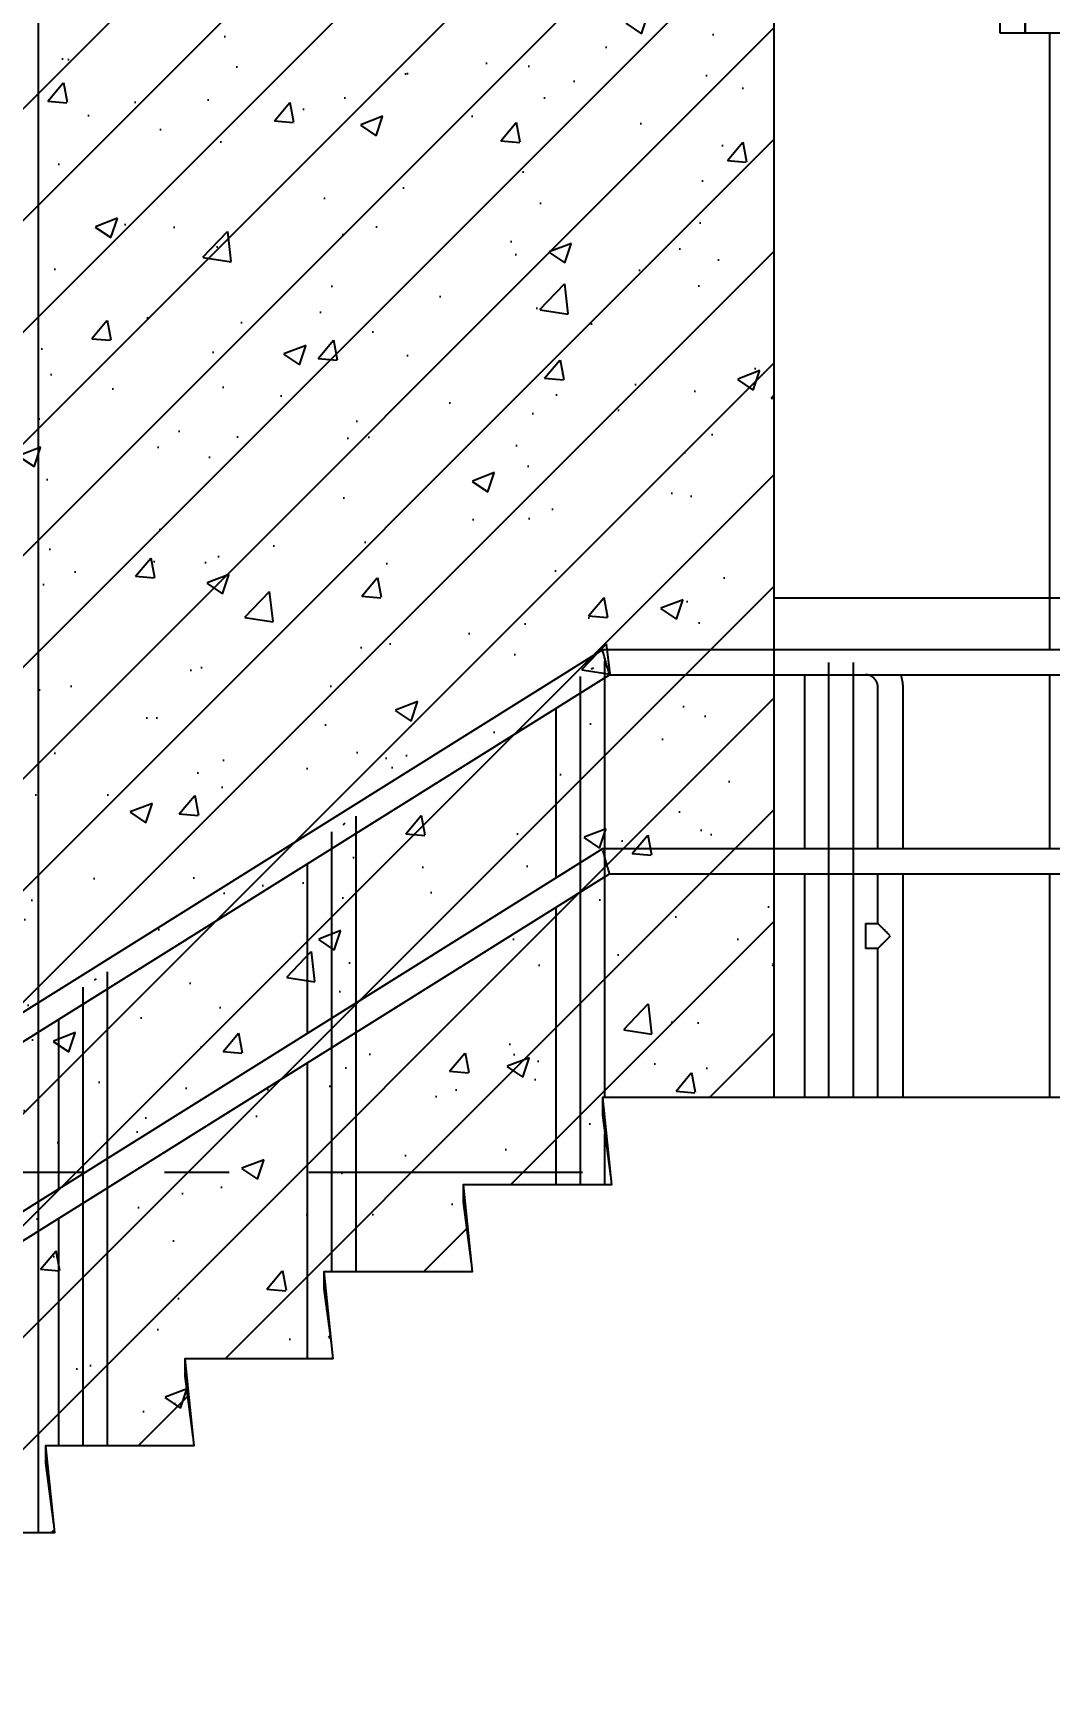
# Model space of a CAD drawing. Header units: millimetres. Extents: x 663313 to 1226001, y 1431724 to 1620898.
# Drawn here: x 847826 to 849871, y 1510068 to 1513395 of the extents above; entities that cross this region are included whole.
import ezdxf

# ---------------------------------------------------------------- set-up
doc = ezdxf.new("R2010")
doc.units = ezdxf.units.MM
doc.set_wipeout_variables(frame=1)
for name, pattern in [('DPA_Grid _ Level 100', [1000, 550, -160, 130, -160]), ('Grid Line', [22.225, 12.7, -3.175000000000001, 3.175000000000001, -3.175000000000001]), ('HIDDEN', [0.375, 0.25, -0.125])]:
    doc.linetypes.add(name, pattern=pattern)
doc.layers.add('000 - 0_HIDE_OBJ_FRAMING_DEF_SUB', color=7, linetype='Continuous', plot=False)
for name, color, linetype in [('000 - CONCRETE_COL_HATCH_', 7, 'Continuous'), ('000 - CONCRETE_EX_BUILDING_CUT_COLOR_5', 7, 'Continuous'), ('000 - CONCRETE_EX_BUILDING_MAIN_COLOR_1', 7, 'Continuous'), ('000 - CONCRETE_EX_BUILDING_SUB_COLOR_251', 7, 'Continuous'), ('000 - CONCRETE_EX_BUILDING_WIPEOUT_', 7, 'Continuous'), ('000 - CONCRETE_PRECAST_MAIN_COLOR_1', 7, 'Continuous'), ('000 - CONCRETE_PRECAST_MAIN_COLOR_3', 7, 'Continuous'), ('000 - CONCRETE_PRECAST_WIPEOUT_', 7, 'Continuous')]:
    doc.layers.add(name, color=color, linetype=linetype)
doc.layers.add('A-FLOR-E', color=7, linetype='Continuous', lineweight=9)
doc.styles.add('Arial_1', font='arial.ttf', dxfattribs={"height": 125})

# ---------------------------------------------------------------- blocks, each defined once
blk = doc.blocks.new('A$Cc1931124')
at = {"layer": '000 - 0_HIDE_OBJ_FRAMING_DEF_SUB', "color": 7, "linetype": 'Grid Line'}
blk.add_line((8.55428055545758, 9.63612488144986), (8.55428055545758, -1.869362701894943), dxfattribs=at)
at = {"layer": '000 - 0_HIDE_OBJ_FRAMING_DEF_SUB', "color": 7, "ltscale": 15}
blk.add_lwpolyline([(2.482848443905596, -1.69551309966505), (15.63102054980095, -1.69551309966505, -0.6377520879435784), (15.64975852402836, -1.744704212295119), (15.61411260033469, -1.780709630577121), (15.78450566204242, -1.610316571314115), (15.74696356209438, -1.648438822245453, 0.6100499591020645), (15.76759771257616, -1.69551309966505), (28.79609611397586, -1.69551309966505)], format="xyb", dxfattribs=at)
at = {"layer": 'A-FLOR-E', "color": 7, "linetype": 'HIDDEN', "ltscale": 20}
blk.add_line((8.354283055290352, 0.460000000428181), (8.354283055406768, -1.69551309966505), dxfattribs=at)
blk.add_lwpolyline([(8.75428055552743, -1.69551309966505), (8.75428055552743, 8.30000000027917)], dxfattribs=at)
blk = doc.blocks.new('Railing - 50mm-12514463-ENT 4 ELE-2 sheet')
at = {"layer": '000 - CONCRETE_EX_BUILDING_SUB_COLOR_251', "color": 7}
for p, q in [((-149807.5987598424, 104150.0000000004), (-149807.5987598424, 104500.0000000002)), ((-149807.5987598424, 103650.0000000002), (-149807.5987598424, 104100.0000000004))]:
    blk.add_line(p, q, dxfattribs=at)
blk = doc.blocks.new('Railing - 50mm-22182241-ENT 4 ELE-2 sheet')
at = {"layer": '000 - CONCRETE_EX_BUILDING_SUB_COLOR_251', "color": 7}
for p, q in [((-150307.5987598424, 104091.8749999999), (-150307.5987598424, 104432.9399408114)), ((-150307.5987598424, 103475.0000000002), (-150307.5987598424, 104032.9401233301))]:
    blk.add_line(p, q, dxfattribs=at)
blk = doc.blocks.new('Railing - 50mm-22182239-ENT 4 ELE-2 sheet')
at = {"layer": '000 - CONCRETE_EX_BUILDING_SUB_COLOR_251', "color": 7}
for p, q in [((-150807.5987598425, 103779.3749999998), (-150807.5987598425, 104120.5680638497)), ((-150807.5987598425, 103125.0000000002), (-150807.5987598425, 103720.5682463684)), ((-150757.5987598425, 103136.0781201223), (-150757.5987598425, 103125.0000000002))]:
    blk.add_line(p, q, dxfattribs=at)
blk = doc.blocks.new('Railing - 50mm-22182237-ENT 4 ELE-2 sheet')
at = {"layer": '000 - CONCRETE_EX_BUILDING_SUB_COLOR_251', "color": 7}
for p, q in [((-151307.5987598425, 103466.8749999997), (-151307.5987598425, 103807.9124353308)), ((-151307.5987598425, 102950.0000000002), (-151307.5987598425, 103407.9126179244))]:
    blk.add_line(p, q, dxfattribs=at)
blk = doc.blocks.new('Railing - 50mm-22182235-ENT 4 ELE-2 sheet')
at = {"layer": '000 - CONCRETE_EX_BUILDING_SUB_COLOR_251', "color": 7}
for p, q in [((-151807.5987598424, 103154.3749999997), (-151807.5987598424, 103495.4124353308)), ((-151807.5987598424, 102600.0000000002), (-151807.5987598424, 103095.4126179243))]:
    blk.add_line(p, q, dxfattribs=at)
blk = doc.blocks.new('Railing - 50mm-22182233-ENT 4 ELE-2 sheet')
at = {"layer": '000 - CONCRETE_EX_BUILDING_SUB_COLOR_251', "color": 7}
for p, q in [((-152307.5987598424, 102841.8749999997), (-152307.5987598424, 103182.9124353307)), ((-152307.5987598424, 102250.0000000002), (-152307.5987598424, 102782.9126179243))]:
    blk.add_line(p, q, dxfattribs=at)
blk = doc.blocks.new('Railing - 50mm-22182231-ENT 4 ELE-2 sheet')
at = {"layer": '000 - CONCRETE_EX_BUILDING_SUB_COLOR_251', "color": 7}
for p, q in [((-152807.5987598425, 102529.3749999996), (-152807.5987598425, 102870.4124353306)), ((-152807.5987598425, 101900.0000000002), (-152807.5987598425, 102470.4126179242)), ((-152757.5987598425, 102074.9945501547), (-152757.5987598425, 101900.0000000002))]:
    blk.add_line(p, q, dxfattribs=at)
blk = doc.blocks.new('Railing - 50mm-22182229-ENT 4 ELE-2 sheet')
at = {"layer": '000 - CONCRETE_EX_BUILDING_SUB_COLOR_251', "color": 7}
for p, q in [((-153307.5987598424, 102216.663084494), (-153307.5987598424, 102557.9124353306)), ((-153307.5987598424, 101725.0000000002), (-153307.5987598424, 102157.9126179242)), ((-153295.0987598423, 101725.0000000001), (-153307.5987598424, 101725.0000000001))]:
    blk.add_line(p, q, dxfattribs=at)
blk = doc.blocks.new('Railing - 50mm-22182227-ENT 4 ELE-2 sheet')
at = {"layer": '000 - CONCRETE_EX_BUILDING_SUB_COLOR_251', "color": 7}
for p, q in [((-153807.5987598424, 101904.2912075323), (-153807.5987598424, 102245.4124353305)), ((-153807.5987598424, 101375.0000000002), (-153807.5987598424, 101845.4126179241))]:
    blk.add_line(p, q, dxfattribs=at)
blk = doc.blocks.new('Railing - Post End-12520096-ENT 4 ELE-2 sheet')
at = {"layer": '000 - CONCRETE_EX_BUILDING_SUB_COLOR_251', "color": 7}
for p, q in [((-149660.598759842, 104150.0000000004), (-149660.598759842, 104475.0000000002)), ((-149610.5987598419, 104475.0000000002), (-149610.5987598419, 104150.0000000004)), ((-149660.598759842, 104000.0000000002), (-149660.598759842, 104100.0000000004)), ((-149610.5987598419, 104100.0000000004), (-149610.5987598419, 103650.0000000002)), ((-149685.5987598419, 104000.0000000002), (-149660.598759842, 104000.0000000002)), ((-149685.5987598419, 104000.0000000001), (-149685.5987598419, 103975.0000000001)), ((-149685.5987598419, 103975.0000000001), (-149685.5987598419, 103950.0000000001)), ((-149660.598759842, 103950.0000000002), (-149685.5987598419, 103950.0000000002)), ((-149660.598759842, 103650.0000000002), (-149660.598759842, 103950.0000000002))]:
    blk.add_line(p, q, dxfattribs=at)
at = {"layer": '000 - CONCRETE_EX_BUILDING_SUB_COLOR_251', "color": 7, "flags": 128}
for points in [[(-149660.598759842, 104475.0000000002), (-149660.6187571754, 104475.9997333549), (-149660.6787171844, 104476.9978673494), (-149660.7785439456, 104477.9928051824), (-149660.9180777576, 104478.9829551656), (-149661.0970953959, 104479.9667332701), (-149661.3153104706, 104480.9425656609), (-149661.5723738842, 104481.9088912143), (-149661.8678743899, 104482.8641640156), (-149662.20133925, 104483.8068558321), (-149662.5722349919, 104484.7354585579), (-149662.9799682614, 104485.6484866268), (-149663.4238867725, 104486.5444793887), (-149663.90328035, 104487.4220034463), (-149664.4173820666, 104488.2796549482), (-149664.9653694693, 104489.1160618351), (-149665.5463658948, 104489.9298860343), (-149666.1594418732, 104490.7198256007), (-149666.8036166134, 104491.4846167995), (-149667.4778595734, 104492.223036128), (-149668.1810921083, 104492.9339022727), (-149668.912189196, 104493.6160779995), (-149669.669981237, 104494.2684719727), (-149670.4532559259, 104494.8900405011), (-149671.2607601901, 104495.4797892077), (-149672.0912021953, 104496.0367746204), (-149672.9432534111, 104496.5601056813), (-149673.8155507376, 104497.0489451723), (-149674.706698685, 104497.5025110546), (-149675.6152716067, 104497.9200777195), (-149676.5398159801, 104498.3009771494), (-149677.478852731, 104498.6445999864), (-149678.4308796011, 104498.9503965074), (-149679.3943735507, 104499.2178775031), (-149680.3677931947, 104499.4466150611), (-149681.3495812695, 104499.6362432499), (-149682.3381671235, 104499.786458705), (-149683.3319692303, 104499.8970211136), (-149684.3293977186, 104499.9677535996), (-149685.3288569155, 104499.9985430059), (-149685.5987598419, 104500.0000000002)], [(-149614.6649598833, 104499.3597213331), (-149613.7475703203, 104496.5036407226), (-149612.9451273331, 104493.6131588741), (-149612.2589146594, 104490.6928999421), (-149611.6900300928, 104487.7475357177), (-149611.2393837276, 104484.7817781556), (-149610.9076965016, 104481.800371835), (-149610.6954990438, 104478.8080863702), (-149610.6031308247, 104475.8097087796), (-149610.5987598419, 104475.0000000002)]]:
    blk.add_lwpolyline(points, dxfattribs=at)
at = {"layer": '000 - CONCRETE_EX_BUILDING_SUB_COLOR_251', "color": 7}
for points, knots in [([(-149635.5987598419, 103975.0000000001), (-149637.1931754085, 103976.6153703018), (-149640.4189749484, 103979.8098629995), (-149644.3532657794, 103983.7567808125), (-149647.0256519063, 103986.4254051142), (-149648.5132684057, 103987.9227232132), (-149649.614689249, 103989.0153586364), (-149650.6927257337, 103990.0880343252), (-149651.740240623, 103991.1445715867), (-149652.7583092462, 103992.1702679814), (-149653.7462888976, 103993.1469743729), (-149654.6961118467, 103994.0888521591), (-149655.5985846834, 103995.0026294565), (-149656.4507588006, 103995.8646631382), (-149657.2467009067, 103996.6479692568), (-149657.9808351792, 103997.3692983898), (-149658.6424776824, 103998.0408953567), (-149659.2213601533, 103998.6306440584), (-149659.7082758387, 103999.1119615951), (-149660.0970791698, 103999.4804931875), (-149660.4778495416, 103999.8484228578), (-149660.598759842, 103999.9779179994), (-149660.5987598419, 104000.0000000001)], [0, 0, 0, 0, 0.1428571428571428, 0.2857142857142857, 0.3571428571428571, 0.3928571428571428, 0.4285714285714285, 0.4642857142857143, 0.5, 0.5357142857142857, 0.5714285714285714, 0.6071428571428571, 0.6428571428571428, 0.6785714285714286, 0.7142857142857143, 0.75, 0.7857142857142857, 0.8214285714285714, 0.8571428571428571, 0.8928571428571428, 0.9285714285714286, 1, 1, 1, 1]), ([(-149660.5987598419, 103950.0000000001), (-149660.598759842, 103950.0220820008), (-149660.4778495417, 103950.1515771425), (-149660.0970791697, 103950.5195068123), (-149659.7082758391, 103950.8880384061), (-149659.2213601514, 103951.3693559375), (-149658.6424776894, 103951.9591046593), (-149657.9808351529, 103952.6307015509), (-149657.246701005, 103953.3520309651), (-149656.4507584337, 103954.1353360343), (-149655.5985860528, 103954.9973736323), (-149654.6961067361, 103955.9111363139), (-149653.7463079707, 103956.8530686471), (-149652.7582380647, 103957.8295714663), (-149651.4012623463, 103959.1981796492), (-149649.9822062606, 103960.6212792856), (-149648.513199025, 103962.0771202963), (-149647.0256914597, 103963.5746841002), (-149644.3532372489, 103966.2431548363), (-149640.418985323, 103970.1901604011), (-149637.1931754085, 103973.3846296983), (-149635.5987598419, 103975.0000000001)], [0, 0, 0, 0, 0.07142857142857142, 0.1071428571428571, 0.1428571428571428, 0.1785714285714285, 0.2142857142857143, 0.25, 0.2857142857142857, 0.3214285714285714, 0.3571428571428571, 0.3928571428571428, 0.4285714285714285, 0.4642857142857143, 0.5, 0.5714285714285714, 0.6071428571428571, 0.6428571428571428, 0.7142857142857143, 0.8571428571428571, 1, 1, 1, 1])]:
    blk.add_open_spline(points, degree=3, knots=knots, dxfattribs=at)
blk = doc.blocks.new('Railing - Post Start-12520094-ENT 4 ELE-2 sheet')
at = {"layer": '000 - CONCRETE_EX_BUILDING_SUB_COLOR_251', "color": 7, "flags": 128}
blk.add_lwpolyline([(-154454.5987598428, 102025.0000000002), (-154454.5387678424, 102027.9992000642), (-154454.3588878156, 102030.9936020479), (-154454.0594075318, 102033.9784155469), (-154453.6408060961, 102036.9488654962), (-154453.1037531809, 102039.9001998098), (-154452.4491079567, 102042.8276969822), (-154451.6779177162, 102045.7266736425), (-154450.791416199, 102048.5924920464), (-154449.7910216187, 102051.4205674958), (-154448.6783343931, 102054.2063756733), (-154447.4551345844, 102056.9454598801), (-154446.1233790514, 102059.6334381658), (-154444.6851983187, 102062.2660103385), (-154443.1428931689, 102064.8389648442), (-154441.4989309611, 102067.3481855048), (-154439.7559416841, 102069.7896581024), (-154437.9167137492, 102072.1594768016), (-154435.9841895284, 102074.453850398), (-154433.9614606484, 102076.6691083835), (-154431.8517630439, 102078.8017068177), (-154429.6584717809, 102080.848233998), (-154427.3850956578, 102082.8054159176), (-154425.0352715911, 102084.6701215029), (-154422.6127587982, 102086.4393676228), (-154420.1214327829, 102088.1103238608), (-154417.5652791353, 102089.6803170434), (-154414.9483871559, 102091.1468355166), (-154412.2749433136, 102092.5075331634), (-154409.5492245484, 102093.7602331581), (-154406.7755914285, 102094.9029314477), (-154403.9584811757, 102095.9337999589), (-154401.1024005652, 102096.8511895219), (-154398.2119187168, 102097.6536325091), (-154395.2916597847, 102098.3398451828), (-154392.3462955603, 102098.9087297493), (-154389.3805379982, 102099.3593761146), (-154386.3991316777, 102099.6910633405), (-154383.4068462129, 102099.9032607984), (-154380.4084686222, 102099.9956290174)], dxfattribs=at)
blk = doc.blocks.new('Railing - Railing-15265305-ENT 4 ELE-2 sheet')
at = {"color": 7}
for name, p in [('Railing - 50mm-12514463-ENT 4 ELE-2 sheet', (0, 0)), ('Railing - Post End-12520096-ENT 4 ELE-2 sheet', (0, 0)), ('Railing - 50mm-22182241-ENT 4 ELE-2 sheet', (0, 0)), ('Railing - 50mm-22182239-ENT 4 ELE-2 sheet', (0, 0)), ('Railing - 50mm-22182237-ENT 4 ELE-2 sheet', (0, 0)), ('Railing - 50mm-22182235-ENT 4 ELE-2 sheet', (0, 0)), ('Railing - 50mm-22182233-ENT 4 ELE-2 sheet', (0, 0)), ('Railing - 50mm-22182231-ENT 4 ELE-2 sheet', (0, 0)), ('Railing - 50mm-22182229-ENT 4 ELE-2 sheet', (0, 0)), ('Railing - 50mm-22182227-ENT 4 ELE-2 sheet', (0, 0)), ('Railing - Post Start-12520094-ENT 4 ELE-2 sheet', (0, 0)), ('Railing - 50mm-12514463-ENT 4 ELE-2 sheet', (-4499.999999999774, -2450.000000000067))]:
    blk.add_blockref(name, p, dxfattribs=at)
blk = doc.blocks.new('Railing - 50mm-V68-ENT 4 ELE-2 sheet')
at = {"layer": '000 - CONCRETE_EX_BUILDING_SUB_COLOR_251', "color": 7}
for p, q in [((-146259.6074795941, 104525.0000000002), (-146259.6074795941, 103650.0000000002)), ((-146209.6074795942, 103650.0000000002), (-146209.6074795942, 104525.0000000002))]:
    blk.add_line(p, q, dxfattribs=at)
blk = doc.blocks.new('Railing - 50mm-22182398-ENT 4 ELE-2 sheet')
at = {"layer": '000 - CONCRETE_EX_BUILDING_SUB_COLOR_251', "color": 7}
for p, q in [((-150209.6074795941, 103650.0000000002), (-150209.6074795941, 104528.1049402472)), ((-150259.6074795941, 104496.8841600629), (-150259.6074795941, 103475.0000000002)), ((-150234.6074795941, 104512.4945501549), (-150236.8717057351, 104511.0163067667)), ((-150232.343253453, 104513.9727935431), (-150234.6074795941, 104512.4945501549)), ((-150209.6074795941, 103475.0000000002), (-150209.6074795941, 103577.5653981431))]:
    blk.add_line(p, q, dxfattribs=at)
blk = doc.blocks.new('Railing - 50mm-22182396-ENT 4 ELE-2 sheet')
at = {"layer": '000 - CONCRETE_EX_BUILDING_SUB_COLOR_251', "color": 7}
for p, q in [((-150734.6074795941, 104199.9945501548), (-150736.8717057358, 104198.5163067662)), ((-150732.3432534524, 104201.4727935435), (-150734.6074795941, 104199.9945501548)), ((-150709.6074795941, 103300.0000000002), (-150709.6074795941, 104215.6049402471)), ((-150759.6074795941, 104184.3841600628), (-150759.6074795941, 103300.0000000002))]:
    blk.add_line(p, q, dxfattribs=at)
blk = doc.blocks.new('Railing - 50mm-22182394-ENT 4 ELE-2 sheet')
at = {"layer": '000 - CONCRETE_EX_BUILDING_SUB_COLOR_251', "color": 7}
for p, q in [((-151209.6074795941, 102950.0000000002), (-151209.6074795941, 103903.104940247)), ((-151259.6074795941, 103871.8841600628), (-151259.6074795941, 102950.0000000002)), ((-151234.6074795941, 103887.4945501548), (-151236.8717057345, 103886.0163067669)), ((-151232.3432534536, 103888.9727935426), (-151234.6074795941, 103887.4945501548))]:
    blk.add_line(p, q, dxfattribs=at)
blk = doc.blocks.new('Railing - Railing-15265332-ENT 4 ELE-2 sheet')
at = {"layer": '000 - CONCRETE_EX_BUILDING_SUB_COLOR_251', "color": 7}
for p, q in [((-150214.5987598418, 104150.0000000003), (-154134.598759841, 101700.0000000003)), ((-146014.602825063, 104150.0000000004), (-150214.5987598419, 104150.0000000004)), ((-154120.2589485205, 101650.0000000003), (-150200.2589485213, 104100.0000000003)), ((-150200.2589485213, 104100.0000000005), (-146014.602825063, 104100.0000000005))]:
    blk.add_line(p, q, dxfattribs=at)
blk.add_open_spline([(-150207.4288541816, 104125.0000000003), (-150208.0427132502, 104127.1890573375), (-150209.3113642904, 104131.5413480526), (-150211.0535290166, 104137.6445525766), (-150212.5573617139, 104142.8804416433), (-150213.325442368, 104145.5599459007), (-150213.6381746261, 104146.6506350949)], degree=3, dxfattribs=at)
blk.add_open_spline([(-150200.2589485215, 104100.0000000002), (-150200.2602038659, 104100.0042094494), (-150200.7627496709, 104101.7557357209), (-150202.3006171378, 104107.1204653655), (-150203.8041065228, 104112.3552032294), (-150205.5463648796, 104118.4587217178), (-150206.8149951131, 104122.8109426631), (-150207.4288541816, 104125.0000000003)], degree=3, knots=[0.5, 0.5, 0.5, 0.5, 0.6666666666666667, 0.75, 0.8333333333333334, 0.9166666666666667, 1, 1, 1, 1], dxfattribs=at)
at = {"color": 7}
for name, p in [('Railing - 50mm-22182398-ENT 4 ELE-2 sheet', (0, 0)), ('Railing - 50mm-V68-ENT 4 ELE-2 sheet', (-3499.999999999863, 0)), ('Railing - 50mm-22182396-ENT 4 ELE-2 sheet', (0, 0)), ('Railing - 50mm-22182394-ENT 4 ELE-2 sheet', (0, 0))]:
    blk.add_blockref(name, p, dxfattribs=at)
blk = doc.blocks.new('Top Rail Type - Top Rail_Internal_-15265335-ENT 4 ELE-2 sheet')
at = {"layer": '000 - CONCRETE_EX_BUILDING_SUB_COLOR_251', "color": 7}
for p, q in [((-150214.5984676921, 104550.0000000002), (-154134.5984676914, 102100.0000000002)), ((-146014.6025329122, 104550.0000000002), (-150214.5984676921, 104550.0000000002)), ((-154120.2586563708, 102050.0000000003), (-150200.2586563716, 104500.0000000002)), ((-150200.2586563716, 104500.0000000002), (-146014.6025329122, 104500.0000000002))]:
    blk.add_line(p, q, dxfattribs=at)
blk.add_open_spline([(-150207.4285620319, 104525.0000000001), (-150208.0424211005, 104527.1890573373), (-150209.3110721407, 104531.5413480525), (-150211.0532368672, 104537.6445525764), (-150212.557069564, 104542.8804416431), (-150213.7091905455, 104546.8996980293), (-150214.433463113, 104549.4245768081), (-150214.5990953645, 104550.0021047248), (-150214.5984676922, 104550.0000000002)], degree=3, dxfattribs=at)
blk.add_open_spline([(-150200.2586563717, 104500.0000000001), (-150200.2599117163, 104500.0042094493), (-150200.7624575211, 104501.755735721), (-150202.3003249883, 104507.1204653654), (-150203.8038143731, 104512.3552032293), (-150205.54607273, 104518.4587217176), (-150206.8147029633, 104522.8109426629), (-150207.4285620318, 104525.0000000001)], degree=3, knots=[0.5, 0.5, 0.5, 0.5, 0.6666666666666667, 0.75, 0.8333333333333334, 0.9166666666666667, 1, 1, 1, 1], dxfattribs=at)
blk = doc.blocks.new('DPA_RF_LEDGE 1500 WIDTH - Ledge-21159804-ENT 4 ELE-2 sheet')
at = {"layer": '000 - CONCRETE_EX_BUILDING_MAIN_COLOR_1', "color": 7}
for p, q in [((-147964.6671564465, 105870.0416941063), (-147964.6671564465, 105890.0000000001)), ((-147914.6671564465, 105890.0000000001), (-147964.6671564465, 105890.0000000001)), ((-147914.6671564465, 105890.0000000001), (-147914.6671564465, 105870.0416941063)), ((-147914.6671564465, 105870.0416941063), (-147914.6671564465, 105890.0000000001)), ((-146714.6671564466, 105890.0000000001), (-147914.6671564465, 105890.0000000001)), ((-146714.6671564466, 105868.9151305774), (-146714.6671564466, 105890.0000000001)), ((-146664.6671564465, 105890.0000000001), (-146714.6671564466, 105890.0000000001)), ((-146714.6671564466, 105890.0000000001), (-146714.6671564466, 105870.0416941063)), ((-146664.6671564465, 105890.0000000001), (-146664.6671564465, 105868.9151305774)), ((-147964.6671564466, 105840.0000000001), (-147964.6671564465, 105870.0416941063)), ((-147914.6671564465, 105870.0416941063), (-147964.6671564465, 105870.0416941063)), ((-147914.6671564465, 105870.0416941063), (-147914.6671564465, 105840.0000000001)), ((-147914.6671564465, 105840.0000000001), (-147914.6671564465, 105870.0416941063)), ((-146714.6671564466, 105870.0416941063), (-147914.6671564465, 105870.0416941063)), ((-146714.6671564466, 105870.0416941063), (-146714.6671564466, 105840.0000000001)), ((-146664.6671564465, 105868.9151305774), (-146714.6671564466, 105868.9151305774)), ((-146664.6671564465, 105868.9151305774), (-146664.6671564465, 105838.8734364711)), ((-147964.6671564466, 105790.0000000001), (-147964.6671564466, 105840.0000000001)), ((-147914.6671564465, 105840.0000000001), (-147964.6671564466, 105840.0000000001)), ((-147914.6671564465, 105840.0000000001), (-147914.6671564465, 105790.0000000001)), ((-147914.6671564465, 105790.0000000001), (-147914.6671564465, 105840.0000000001)), ((-146714.6671564466, 105840.0000000001), (-147914.6671564465, 105840.0000000001)), ((-146714.6671564466, 105790.0000000001), (-146714.6671564466, 105838.8734364711)), ((-146664.6671564465, 105838.8734364711), (-146714.6671564466, 105838.8734364711)), ((-146714.6671564466, 105838.8734364711), (-146714.6671564466, 105790.0000000001)), ((-146664.6671564465, 105838.8734364711), (-146664.6671564465, 105790.0000000001)), ((-147914.6671564465, 105790.0000000001), (-147964.6671564466, 105790.0000000001)), ((-146714.6671564466, 105790.0000000001), (-147914.6671564465, 105790.0000000001)), ((-146664.6671564465, 105790.0000000001), (-146714.6671564466, 105790.0000000001))]:
    blk.add_line(p, q, dxfattribs=at)
blk = doc.blocks.new('DPA_Door Tag - Standard-6249581-ENT 4 ELE-2 sheet')
at = {"layer": '000 - 0_HIDE_OBJ_FRAMING_DEF_SUB', "color": 7}
for p, q in [((-150662.8748466512, 103282.9574180996), (-150662.8748466512, 102482.9574180996)), ((-150662.8748466512, 103282.9574180996), (-149262.8748466512, 103282.9574180996)), ((-149262.8748466512, 103282.9574180996), (-149262.8748466512, 102482.9574180996)), ((-150662.8748466512, 102482.9574180996), (-149262.8748466512, 102482.9574180996))]:
    blk.add_line(p, q, dxfattribs=at)
at = {"layer": '000 - 0_HIDE_OBJ_FRAMING_DEF_SUB', "color": 7, "lineweight": 9, "insert": (-150062.5502175464, 102854.9864882196), "char_height": 249.9999999999999, "width": 144.30375, "attachment_point": 1, "style": 'Arial_1'}
blk.add_mtext('-', dxfattribs=at)
blk = doc.blocks.new('A$Cc320a9d8')
at = {"layer": '000 - 0_HIDE_OBJ_FRAMING_DEF_SUB', "color": 7, "linetype": 'DPA_Grid _ Level 100'}
blk.add_line((-52850.23139427649, 2300), (0, 2300), dxfattribs=at)
at = {"layer": '000 - CONCRETE_EX_BUILDING_MAIN_COLOR_1', "color": 7}
for p, q in [((-43359.99011695944, 3349.999999999985), (-43359.99011695944, 4590)), ((-43359.99011695944, 2950.000000000218), (-43359.99011695944, 3300)), ((-43359.99011695944, 2450), (-43359.99011695944, 2900.000000000218)), ((-44259.92172035458, 2450), (-44259.92172035458, 2425.000000000015)), ((-44259.78225657088, 2449.999999999985), (-44241.78225657088, 2275)), ((-44259.92172035458, 2424.999999999985), (-44257.21082799928, 2424.999999999985)), ((-44257.1079708566, 2424.000000000015), (-44259.92172035458, 2424.000000000015)), ((-44259.92172035458, 2424.000000000015), (-44259.92172035458, 2415.000000000015)), ((-44259.92172035458, 2414.999999999985), (-44243.56156630139, 2292.298844601624)), ((-44539.92172035482, 2275), (-44539.92172035482, 2250.000000000015)), ((-44241.78225657088, 2275), (-44539.78225657134, 2275)), ((-44539.78225657134, 2275), (-44521.78225657134, 2100)), ((-44539.92172035482, 2250), (-44537.21082799975, 2250)), ((-44537.10797085706, 2249.000000000015), (-44539.92172035482, 2249.000000000015)), ((-44539.92172035482, 2249.000000000015), (-44539.92172035482, 2240.000000000015)), ((-44539.92172035482, 2240), (-44523.56156630185, 2117.298844604476)), ((-44819.92172035482, 2100), (-44819.92172035482, 2075)), ((-44521.78225657134, 2100), (-44819.78225657134, 2100)), ((-44819.78225657134, 2100), (-44801.78225657111, 1925)), ((-44819.92172035482, 2074.999999999985), (-44817.21082799975, 2074.999999999985)), ((-44817.10797085683, 2074), (-44819.92172035482, 2074)), ((-44819.92172035482, 2074), (-44819.92172035482, 2065)), ((-44819.92172035482, 2064.999999999985), (-44803.56156630185, 1942.298844603982)), ((-45099.92172035552, 1925), (-45099.92172035552, 1900)), ((-45099.92172035552, 1899.999999999985), (-45097.21082800045, 1899.999999999985)), ((-45097.10797085753, 1899), (-45099.92172035552, 1899)), ((-45099.92172035552, 1899), (-45099.92172035552, 1890.000000000015)), ((-44801.78225657111, 1925), (-45099.78225657204, 1925)), ((-45099.78225657204, 1925), (-45081.78225657204, 1750)), ((-45099.92172035552, 1889.999999999985), (-45083.56156630279, 1767.29884460519)), ((-45379.92172035458, 1750), (-45379.92172035458, 1725.000000000015)), ((-45081.78225657204, 1750), (-45379.78225657111, 1750)), ((-45379.78225657111, 1750), (-45361.78225657111, 1575.000000000015)), ((-45379.92172035458, 1725), (-45377.21082799975, 1725)), ((-45377.10797085683, 1724.000000000015), (-45379.92172035458, 1724.000000000015)), ((-45379.92172035458, 1724.000000000015), (-45379.92172035458, 1715.000000000015)), ((-45379.92172035458, 1715), (-45363.56156630209, 1592.298844604986)), ((-45361.78225657111, 1575.000000000015), (-45659.78225657111, 1575.000000000015))]:
    blk.add_line(p, q, dxfattribs=at)
at = {"layer": '000 - 0_HIDE_OBJ_FRAMING_DEF_SUB', "color": 7, "lineweight": 9}
blk.add_blockref('DPA_Door Tag - Standard-6249581-ENT 4 ELE-2 sheet', (105954.6770394873, -101200.0000000001), dxfattribs=at)
at = {"layer": '000 - CONCRETE_EX_BUILDING_MAIN_COLOR_1', "color": 7}
blk.add_blockref('DPA_RF_LEDGE 1500 WIDTH - Ledge-21159804-ENT 4 ELE-2 sheet', (104504.6770394873, -101200.0000000001), dxfattribs=at)
at = {"layer": '000 - CONCRETE_EX_BUILDING_SUB_COLOR_251', "color": 7}
for name in ['Railing - Railing-15265332-ENT 4 ELE-2 sheet', 'Top Rail Type - Top Rail_Internal_-15265335-ENT 4 ELE-2 sheet', 'Railing - Railing-15265305-ENT 4 ELE-2 sheet']:
    blk.add_blockref(name, (105954.6770394873, -101200.0000000001), dxfattribs=at)
at = {"layer": '000 - 0_HIDE_OBJ_FRAMING_DEF_SUB', "color": 7, "lineweight": 9, "char_height": 249.9999999999998, "attachment_point": 1, "style": 'Arial_1'}
for s, insert, width in [('18', (-44204.66922860476, 2009.481478580405), 464.9787499999997), ('5', (-44593.03160883673, 1617.335788747718), 232.4893749999999), ('D', (-44402.56267248653, 1617.335788747718), 304.6412499999998), ('010', (-43931.94118020055, 1617.335788747718), 697.4681249999994)]:
    blk.add_mtext(s, dxfattribs=dict(at, insert=insert, width=width))
at = {"color": 7}
blk.add_wipeout([(-39789.72738792439, 1.9999999999417923), (-39782.98130320545, 2449.999999999982), (-44259.78225657089, 2449.999999999982), (-44241.78225657089, 2275), (-44539.78225657136, 2275), (-44521.78225657135, 2100), (-44819.78225657136, 2100), (-44801.782256571125, 1924.9999999999964), (-45099.782256572056, 1924.9999999999964), (-45081.782256572056, 1750.0000000000073), (-45379.782256571125, 1750.0000000000073), (-45361.782256571125, 1575.0000000000146), (-45659.782256571125, 1575.0000000000146), (-45641.782256571125, 1399.9999999999964), (-45939.782256571125, 1399.9999999999964), (-45921.782256571125, 1225), (-46219.782256571816, 1225), (-46201.782256571816, 1050.0000000000182), (-46499.78225657112, 1050.0000000000182), (-46481.782256571125, 874.9999999999964), (-46779.78225657112, 874.9999999999964), (-46761.78225657089, 700.0000000000036), (-47059.78225657159, 700.0000000000036), (-47041.78225657159, 525.0000000000036), (-47339.78225657112, 525.0000000000036), (-47321.78225657112, 350.0000000000109), (-47619.78225657089, 350.0000000000109), (-47601.78225657088, 175), (-47899.78225656995, 175), (-47881.9879708559, 1.9999999999417923)], dxfattribs=at).dxf.layer = '000 - CONCRETE_EX_BUILDING_WIPEOUT_'
at = {"layer": '000 - CONCRETE_EX_BUILDING_CUT_COLOR_5', "color": 7}
blk.add_lwpolyline([(-39782.98130320544, 2449.999999999985), (-44259.78225657088, 2449.999999999985), (-44241.78225657088, 2275), (-44539.78225657134, 2275), (-44521.78225657134, 2100), (-44819.78225657134, 2100), (-44801.78225657111, 1925), (-45099.78225657204, 1925), (-45081.78225657204, 1750), (-45379.78225657111, 1750), (-45361.78225657111, 1575.000000000015), (-45659.78225657111, 1575.000000000015)], dxfattribs=at)
at = {"layer": '000 - CONCRETE_EX_BUILDING_MAIN_COLOR_1', "color": 7}
blk.add_line((-39784.78632179019, 2449.999999999985), (-44259.78225657088, 2449.999999999985), dxfattribs=at)
blk = doc.blocks.new('A$C3fe2981c')
at = {"color": 7}
blk.add_wipeout([(-13799.98520000023, -3330), (-7704.98520000023, -3330), (-7704.98520000023, 1140), (-13799.98520000023, 1140)], dxfattribs=at).dxf.layer = '000 - CONCRETE_PRECAST_WIPEOUT_'
at = {"layer": '000 - CONCRETE_COL_HATCH_'}
h = blk.add_hatch(dxfattribs=at)
h.set_pattern_fill('ANSI31', angle=-2.197154778051754e-15)
h.set_pattern_definition([(45, (0, 0), (-112.2532015133644, 112.2532015133644), [])])
h.paths.add_polyline_path([(-13799.98520000023, -3330), (-7704.985200000228, -3330), (-7704.985200000228, 1140), (-13799.98520000023, 1140)])
h = blk.add_hatch(dxfattribs=at)
h.set_pattern_fill('AR-CONC', scale=0.05, angle=-2.197154778051754e-15)
h.set_pattern_definition([(49.99999999999999, (0, 0), (455.46167249001, -39.84771384725773), [47.62500000000001, -523.8750000000001]), (355, (0, 0), (-88.10855356242332, 477.6421130975879), [38.10000000000001, -419.1014604250001]), (100.4514447, (37.95501749997493, -3.320633749943227), (367.3531177258832, 437.7943797804878), [40.47502200000001, -445.2256115000001]), (46.18420000000002, (0, 127), (677.6976022303248, -105.1058198318179), [71.43749999999997, -785.8124999999998]), (96.63555760999995, (56.47475000005215, 118.2412499999627), (593.5103351287576, 618.5653114943038), [60.71255785000001, -667.8390204000001]), (351.1841511700001, (0, 127), (593.5103351624426, 618.5653114638317), [57.149917675, -628.6493298]), (21, (63.5, 95.25), (379.0359781728312, -255.662995467719), [47.62500000000001, -523.875]), (326.0000000000001, (63.5, 95.25), (154.5050708691177, 460.4699153057982), [38.1, -419.1]), (71.45144499999999, (95.08633149997331, 73.94475025008433), (533.5410481967904, 204.8069222147631), [40.475022, -445.224844]), (37.50000000000001, (0, 0), (7.721508126479551, 211.3875971828828), [0, -414.02, 0, -425.45, 0, -420.6875]), (7.499999999999998, (0, 0), (167.0491562757644, 250.4514370452988), [0, -242.57, 0, -404.495, 0, -160.3375]), (327.5, (-141.6049999999814, 0), (338.9764879171785, -14.32185998168362), [0, -158.75, 0, -495.3000000000001, 0, -657.2250000000001]), (317.5, (-205.1049999999814, 0), (370.3229534650451, 63.56622758333257), [0, -206.375, 0, -328.93, 0, -466.725])])
h.paths.add_polyline_path([(-13799.98520000023, -4001.041934287176), (-7704.985200000228, -4001.041934287176), (-7704.985200000228, 1139.999996674247), (-13799.98520000023, 1139.999996674247)])
at = {"layer": '000 - CONCRETE_PRECAST_MAIN_COLOR_1', "color": 7}
blk.add_lwpolyline([(-9184.985200000228, -3330), (-7704.985200000228, -3330), (-7704.985200000228, 1139.999996674247), (-9184.985200000228, 1139.999996674247)], close=True, dxfattribs=at)
at = {"layer": '000 - CONCRETE_PRECAST_MAIN_COLOR_3', "color": 7}
blk.add_lwpolyline([(-13799.98520000023, -3330), (-7704.985200000228, -3330), (-7704.985200000228, 1140), (-13799.98520000023, 1140)], close=True, dxfattribs=at)

msp = doc.modelspace()

# ---------------------------------------------------------------- block references
at = {"color": 7, "xscale": 1000, "yscale": 1000, "zscale": 1000}
msp.add_blockref('A$Cc1931124', (840561.7259781347, 1513955.00114329), dxfattribs=at)

# ---------------------------------------------------------------- next in the draw order: block references
at = {"color": 7}
msp.add_blockref('A$C3fe2981c', (857021.0096335574, 1513275.00114329), dxfattribs=at)

# ---------------------------------------------------------------- next in the draw order: block references
msp.add_blockref('A$Cc320a9d8', (893230.792855222, 1508805.00114329), dxfattribs=at)

doc.saveas('drawing.dxf')
